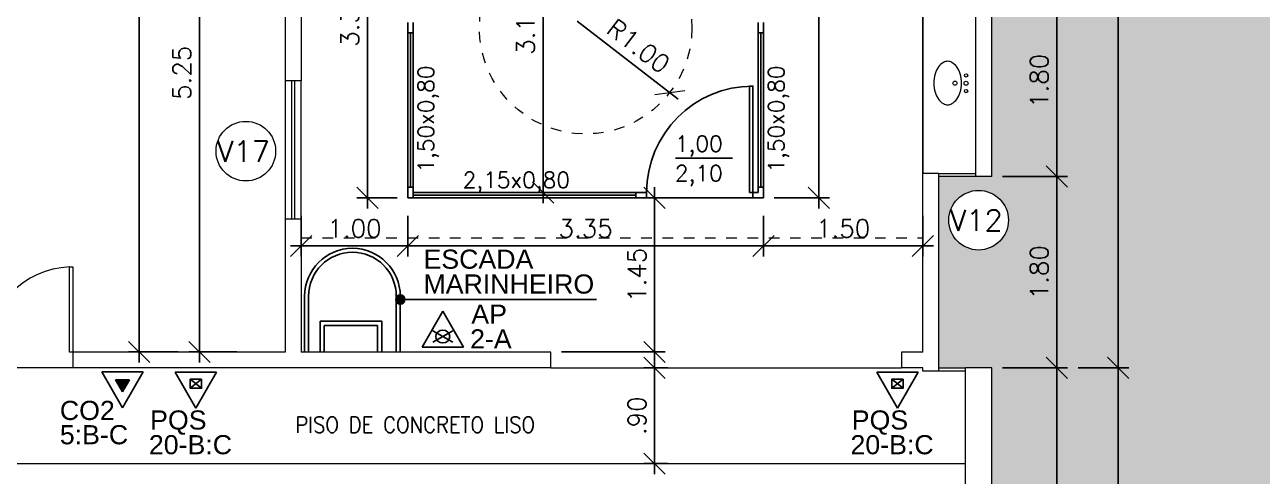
# Model space of a CAD drawing. Header units: millimetres. Extents: x 521 to 1055, y 261 to 520.
# Drawn here: x 610.82 to 622.47, y 482.1 to 486.34 of the extents above; entities that cross this region are included whole.
import ezdxf

# ---------------------------------------------------------------- set-up
doc = ezdxf.new("R2010")
doc.units = ezdxf.units.MM
doc.linetypes.add('CONTINU', pattern=[0])
doc.linetypes.add('DASHDOT', pattern=[1, 0.5, -0.25, 0, -0.25])
doc.layers.add('0.1', color=8, linetype='Continuous', lineweight=13)
doc.layers.add('ppci', color=8, linetype='Continuous')
doc.styles.add('80X50', font='romans.shx')
doc.styles.add('ROMANS', font='romans')
doc.styles.get("Standard").update_dxf_attribs({"font": 'romans.shx'})
doc.styles.add('STYLE1', font='sanss___.ttf')
doc.dimstyles.new('Fares Eng - 50', dxfattribs={"dimscale": 2, "dimtxt": 0.085, "dimasz": 0.1, "dimexe": 0.05, "dimexo": 0.05, "dimgap": 0.04, "dimtad": 1, "dimzin": 4, "dimdsep": 46, "dimtxsty": 'ROMANS', "dimblk1": 'OBLIQUE', "dimblk2": 'OBLIQUE', "dimsah": 1, "dimcen": 0.05, "dimdle": 0.05, "dimclrd": 8, "dimclre": 8, "dimclrt": 8, "dimaunit": 1, "dimadec": 0, "dimazin": 0, "dimtfac": 1, "dimtix": 1, "dimtmove": 2, "dimatfit": 0, "dimldrblk": 'OPEN90', "dimfxl": 1, "dimtolj": 1, "dimtzin": 0, "dimarcsym": 0})

# ---------------------------------------------------------------- blocks, each defined once
blk = doc.blocks.new('_OBLIQUE')
at = {"color": 0, "linetype": 'ByBlock'}
blk.add_line((-0.5, -0.5), (0.5, 0.5), dxfattribs=at)
blk = doc.blocks.new('*D2839')
at = {"layer": '0.1', "color": 8, "linetype": 'CONTINU', "lineweight": -2, "transparency": 16777216}
for p, q in [((620.534, 486.817), (620.534, 484.817)), ((620.023, 486.717), (620.634, 486.717)), ((620.023, 484.917), (620.634, 484.917))]:
    blk.add_line(p, q, dxfattribs=at)
at = {"layer": 'DEFPOINTS', "color": 0, "linetype": 'CONTINU', "lineweight": -2, "transparency": 16777216}
for p in [(619.923, 486.717), (619.923, 484.917), (620.534, 484.917)]:
    blk.add_point(p, dxfattribs=at)
at = {"layer": '0.1', "color": 8, "linetype": 'CONTINU', "lineweight": -2, "transparency": 16777216, "xscale": 0.2, "yscale": 0.2, "zscale": 0.2}
for p, rotation in [((620.534, 486.717), 90), ((620.534, 484.917), 270)]:
    blk.add_blockref('_OBLIQUE', p, dxfattribs=dict(at, rotation=rotation))
at = {"layer": '0.1', "color": 8, "linetype": 'CONTINU', "transparency": 16777216, "insert": (620.369, 485.817), "char_height": 0.17, "attachment_point": 5, "rotation": 90, "style": 'ROMANS'}
blk.add_mtext('\\A1;1.80', dxfattribs=at)
blk = doc.blocks.new('_Open90')
at = {"color": 0, "linetype": 'ByBlock', "lineweight": -2}
for p, q in [((0, 0), (-1, 0)), ((-0.5, 0.5), (0, 0)), ((0, 0), (-0.5, -0.5))]:
    blk.add_line(p, q, dxfattribs=at)
blk = doc.blocks.new('*D2840')
at = {"layer": '0.1', "color": 8, "linetype": 'CONTINU', "lineweight": -2, "transparency": 16777216}
for p, q in [((620.023, 484.917), (620.634, 484.917)), ((620.534, 485.017), (620.534, 483.017)), ((620.023, 483.117), (620.634, 483.117))]:
    blk.add_line(p, q, dxfattribs=at)
at = {"layer": 'DEFPOINTS', "color": 0, "linetype": 'CONTINU', "lineweight": -2, "transparency": 16777216}
for p in [(619.923, 484.917), (619.923, 483.117), (620.534, 483.117)]:
    blk.add_point(p, dxfattribs=at)
at = {"layer": '0.1', "color": 8, "linetype": 'CONTINU', "lineweight": -2, "transparency": 16777216, "xscale": 0.2, "yscale": 0.2, "zscale": 0.2}
for p, rotation in [((620.534, 484.917), 90), ((620.534, 483.117), 270)]:
    blk.add_blockref('_OBLIQUE', p, dxfattribs=dict(at, rotation=rotation))
at = {"layer": '0.1', "color": 8, "linetype": 'CONTINU', "transparency": 16777216, "insert": (620.369, 484.017), "char_height": 0.17, "attachment_point": 5, "rotation": 90, "style": 'ROMANS'}
blk.add_mtext('\\A1;1.80', dxfattribs=at)
blk = doc.blocks.new('*D2610')
at = {"layer": '0.1', "color": 8, "lineweight": -2, "transparency": 16777216}
for p, q in [((612.466, 488.617), (612.466, 483.167)), ((612.823, 488.517), (612.366, 488.517)), ((612.817, 483.267), (612.366, 483.267))]:
    blk.add_line(p, q, dxfattribs=at)
at = {"layer": 'DEFPOINTS', "color": 0, "lineweight": -2, "transparency": 16777216}
for p in [(612.923, 488.517), (612.466, 483.267), (612.917, 483.267)]:
    blk.add_point(p, dxfattribs=at)
at = {"layer": '0.1', "color": 8, "lineweight": -2, "transparency": 16777216, "xscale": 0.2, "yscale": 0.2, "zscale": 0.2}
for p, rotation in [((612.466, 488.517), 90), ((612.466, 483.267), 270)]:
    blk.add_blockref('_OBLIQUE', p, dxfattribs=dict(at, rotation=rotation))
at = {"layer": '0.1', "color": 8, "transparency": 16777216, "insert": (612.301, 485.892), "char_height": 0.17, "attachment_point": 5, "rotation": 90, "style": 'ROMANS'}
blk.add_mtext('\\A1;5.25', dxfattribs=at)
blk = doc.blocks.new('*D2893')
at = {"layer": '0.1', "color": 8, "linetype": 'CONTINU', "lineweight": -2, "transparency": 16777216}
for p, q in [((611.899, 483.167), (611.899, 493.667)), ((612.266, 493.567), (611.799, 493.567)), ((612.266, 483.267), (611.799, 483.267))]:
    blk.add_line(p, q, dxfattribs=at)
at = {"layer": 'DEFPOINTS', "color": 0, "linetype": 'CONTINU', "lineweight": -2, "transparency": 16777216}
for p in [(611.899, 493.567), (612.366, 493.567), (612.366, 483.267)]:
    blk.add_point(p, dxfattribs=at)
at = {"layer": '0.1', "color": 8, "linetype": 'CONTINU', "lineweight": -2, "transparency": 16777216, "xscale": 0.2, "yscale": 0.2, "zscale": 0.2}
for p, rotation in [((611.899, 493.567), 90), ((611.899, 483.267), 270)]:
    blk.add_blockref('_OBLIQUE', p, dxfattribs=dict(at, rotation=rotation))
at = {"layer": '0.1', "color": 8, "linetype": 'CONTINU', "transparency": 16777216, "insert": (611.734, 488.417), "char_height": 0.17, "attachment_point": 5, "rotation": 90, "style": 'ROMANS'}
blk.add_mtext('\\A1;10.30', dxfattribs=at)
blk = doc.blocks.new('*D2615')
at = {"layer": '0.1', "color": 8, "linetype": 'CONTINU', "lineweight": -2, "transparency": 16777216}
for p, q in [((620.534, 483.217), (620.534, 476.767)), ((620.023, 483.117), (620.634, 483.117)), ((620.023, 476.867), (620.634, 476.867))]:
    blk.add_line(p, q, dxfattribs=at)
at = {"layer": 'DEFPOINTS', "color": 0, "linetype": 'CONTINU', "lineweight": -2, "transparency": 16777216}
for p in [(619.923, 483.117), (619.923, 476.867), (620.534, 476.867)]:
    blk.add_point(p, dxfattribs=at)
at = {"layer": '0.1', "color": 8, "linetype": 'CONTINU', "lineweight": -2, "transparency": 16777216, "xscale": 0.2, "yscale": 0.2, "zscale": 0.2}
for p, rotation in [((620.534, 483.117), 90), ((620.534, 476.867), 270)]:
    blk.add_blockref('_OBLIQUE', p, dxfattribs=dict(at, rotation=rotation))
at = {"layer": '0.1', "color": 8, "linetype": 'CONTINU', "transparency": 16777216, "insert": (620.369, 479.992), "char_height": 0.17, "attachment_point": 5, "rotation": 90, "style": 'ROMANS'}
blk.add_mtext('\\A1;6.25', dxfattribs=at)
blk = doc.blocks.new('*D2621')
at = {"layer": '0.1', "color": 8, "linetype": 'CONTINU', "lineweight": -2, "transparency": 16777216}
for p, q in [((620.734, 504.717), (621.211, 504.717)), ((621.111, 483.017), (621.111, 504.817)), ((620.734, 483.117), (621.211, 483.117))]:
    blk.add_line(p, q, dxfattribs=at)
at = {"layer": 'DEFPOINTS', "color": 0, "linetype": 'CONTINU', "lineweight": -2, "transparency": 16777216}
for p in [(620.634, 504.717), (621.111, 504.717), (620.634, 483.117)]:
    blk.add_point(p, dxfattribs=at)
at = {"layer": '0.1', "color": 8, "linetype": 'CONTINU', "lineweight": -2, "transparency": 16777216, "xscale": 0.2, "yscale": 0.2, "zscale": 0.2}
for p, rotation in [((621.111, 504.717), 90), ((621.111, 483.117), 270)]:
    blk.add_blockref('_OBLIQUE', p, dxfattribs=dict(at, rotation=rotation))
at = {"layer": '0.1', "color": 8, "linetype": 'CONTINU', "transparency": 16777216, "insert": (620.946, 493.917), "char_height": 0.17, "attachment_point": 5, "rotation": 90, "style": 'ROMANS'}
blk.add_mtext('\\A1;21.60', dxfattribs=at)
blk = doc.blocks.new('*D2622')
at = {"layer": '0.1', "color": 8, "linetype": 'CONTINU', "lineweight": -2, "transparency": 16777216}
for p, q in [((621.111, 483.217), (621.111, 457.017)), ((620.734, 483.117), (621.211, 483.117)), ((620.734, 457.117), (621.211, 457.117))]:
    blk.add_line(p, q, dxfattribs=at)
at = {"layer": 'DEFPOINTS', "color": 0, "linetype": 'CONTINU', "lineweight": -2, "transparency": 16777216}
for p in [(620.634, 483.117), (620.634, 457.117), (621.111, 457.117)]:
    blk.add_point(p, dxfattribs=at)
at = {"layer": '0.1', "color": 8, "linetype": 'CONTINU', "lineweight": -2, "transparency": 16777216, "xscale": 0.2, "yscale": 0.2, "zscale": 0.2}
for p, rotation in [((621.111, 483.117), 90), ((621.111, 457.117), 270)]:
    blk.add_blockref('_OBLIQUE', p, dxfattribs=dict(at, rotation=rotation))
at = {"layer": '0.1', "color": 8, "linetype": 'CONTINU', "transparency": 16777216, "insert": (620.946, 470.117), "char_height": 0.17, "attachment_point": 5, "rotation": 90, "style": 'ROMANS'}
blk.add_mtext('\\A1;26.00', dxfattribs=at)
blk = doc.blocks.new('*D2967')
at = {"layer": '0.1', "color": 8, "linetype": 'CONTINU', "lineweight": -2, "transparency": 16777216}
for p, q in [((616.748, 482.117), (616.748, 483.217)), ((616.873, 483.117), (616.648, 483.117)), ((616.873, 482.217), (616.648, 482.217))]:
    blk.add_line(p, q, dxfattribs=at)
at = {"layer": 'DEFPOINTS', "color": 0, "linetype": 'CONTINU', "lineweight": -2, "transparency": 16777216}
for p in [(616.748, 483.117), (616.973, 483.117), (616.973, 482.217)]:
    blk.add_point(p, dxfattribs=at)
at = {"layer": '0.1', "color": 8, "linetype": 'CONTINU', "lineweight": -2, "transparency": 16777216, "xscale": 0.2, "yscale": 0.2, "zscale": 0.2}
for p, rotation in [((616.748, 483.117), 90), ((616.748, 482.217), 270)]:
    blk.add_blockref('_OBLIQUE', p, dxfattribs=dict(at, rotation=rotation))
at = {"layer": '0.1', "color": 8, "linetype": 'CONTINU', "transparency": 16777216, "insert": (616.583, 482.667), "char_height": 0.17, "attachment_point": 5, "rotation": 90, "style": 'ROMANS'}
blk.add_mtext('\\A1;.90', dxfattribs=at)
blk = doc.blocks.new('*D3078')
at = {"layer": '0.1', "color": 8, "linetype": 'CONTINU', "lineweight": -2, "transparency": 16777216}
for p, q in [((622.211, 504.55), (626.912, 455.577)), ((621.797, 504.41), (622.32, 504.46)), ((626.479, 455.636), (627.002, 455.686))]:
    blk.add_line(p, q, dxfattribs=at)
at = {"layer": 'DEFPOINTS', "color": 0, "linetype": 'CONTINU', "lineweight": -2, "transparency": 16777216}
for p in [(621.698, 504.401), (626.38, 455.626), (626.903, 455.676)]:
    blk.add_point(p, dxfattribs=at)
at = {"layer": '0.1', "color": 8, "linetype": 'CONTINU', "lineweight": -2, "transparency": 16777216, "xscale": 0.2, "yscale": 0.2, "zscale": 0.2}
for p, rotation in [((622.221, 504.451), 95.48347319218402), ((626.903, 455.676), 275.483473192184)]:
    blk.add_blockref('_OBLIQUE', p, dxfattribs=dict(at, rotation=rotation))
at = {"layer": '0.1', "color": 8, "linetype": 'CONTINU', "lineweight": -2, "transparency": 16777216, "insert": (625.204, 476.949), "char_height": 0.17, "attachment_point": 5, "rotation": 275.4835, "style": 'ROMANS'}
blk.add_mtext('\\A1;49.00', dxfattribs=at)
blk = doc.blocks.new('*D3596')
at = {"layer": '0.1', "color": 8, "linetype": 'CONTINU', "lineweight": -2, "transparency": 16777216}
for p, q in [((615.7, 487.967), (615.7, 484.667)), ((615.976, 487.867), (615.6, 487.867)), ((615.976, 484.767), (615.6, 484.767))]:
    blk.add_line(p, q, dxfattribs=at)
at = {"layer": 'DEFPOINTS', "color": 0, "linetype": 'CONTINU', "lineweight": -2, "transparency": 16777216}
for p in [(616.076, 487.867), (615.7, 484.767), (616.076, 484.767)]:
    blk.add_point(p, dxfattribs=at)
at = {"layer": '0.1', "color": 8, "linetype": 'CONTINU', "lineweight": -2, "transparency": 16777216, "xscale": 0.2, "yscale": 0.2, "zscale": 0.2}
for p, rotation in [((615.7, 487.867), 90), ((615.7, 484.767), 270)]:
    blk.add_blockref('_OBLIQUE', p, dxfattribs=dict(at, rotation=rotation))
at = {"layer": '0.1', "color": 8, "linetype": 'CONTINU', "lineweight": -2, "transparency": 16777216, "insert": (615.535, 486.317), "char_height": 0.17, "attachment_point": 5, "rotation": 90, "style": 'ROMANS'}
blk.add_mtext('\\A1;3.10', dxfattribs=at)
blk = doc.blocks.new('*D3598')
at = {"layer": '0.1', "color": 8, "linetype": 'CONTINU', "lineweight": -2, "transparency": 16777216}
for p, q in [((616.748, 483.167), (616.748, 484.817)), ((615.873, 484.717), (616.848, 484.717)), ((615.873, 483.267), (616.848, 483.267))]:
    blk.add_line(p, q, dxfattribs=at)
at = {"layer": 'DEFPOINTS', "color": 0, "linetype": 'CONTINU', "lineweight": -2, "transparency": 16777216}
for p in [(615.773, 484.717), (616.748, 484.717), (615.773, 483.267)]:
    blk.add_point(p, dxfattribs=at)
at = {"layer": '0.1', "color": 8, "linetype": 'CONTINU', "lineweight": -2, "transparency": 16777216, "xscale": 0.2, "yscale": 0.2, "zscale": 0.2}
for p, rotation in [((616.748, 484.717), 90), ((616.748, 483.267), 270)]:
    blk.add_blockref('_OBLIQUE', p, dxfattribs=dict(at, rotation=rotation))
at = {"layer": '0.1', "color": 8, "linetype": 'CONTINU', "lineweight": -2, "transparency": 16777216, "insert": (616.583, 483.992), "char_height": 0.17, "attachment_point": 5, "rotation": 90, "style": 'ROMANS'}
blk.add_mtext('\\A1;1.45', dxfattribs=at)
blk = doc.blocks.new('*D3599')
at = {"layer": '0.1', "color": 8, "linetype": 'CONTINU', "lineweight": -2, "transparency": 16777216}
for p, q in [((617.773, 484.547), (617.773, 484.164)), ((619.273, 484.547), (619.273, 484.164)), ((617.673, 484.264), (619.373, 484.264))]:
    blk.add_line(p, q, dxfattribs=at)
at = {"layer": 'DEFPOINTS', "color": 0, "linetype": 'CONTINU', "lineweight": -2, "transparency": 16777216}
for p in [(617.773, 484.647), (619.273, 484.647), (619.273, 484.264)]:
    blk.add_point(p, dxfattribs=at)
at = {"layer": '0.1', "color": 8, "linetype": 'CONTINU', "lineweight": -2, "transparency": 16777216, "xscale": 0.2, "yscale": 0.2, "zscale": 0.2, "rotation": 180}
blk.add_blockref('_OBLIQUE', (617.773, 484.264), dxfattribs=at)
at = {"layer": '0.1', "color": 8, "linetype": 'CONTINU', "lineweight": -2, "transparency": 16777216, "xscale": 0.2, "yscale": 0.2, "zscale": 0.2}
blk.add_blockref('_OBLIQUE', (619.273, 484.264), dxfattribs=at)
at = {"layer": '0.1', "color": 8, "linetype": 'CONTINU', "lineweight": -2, "transparency": 16777216, "insert": (618.523, 484.429), "char_height": 0.17, "attachment_point": 5, "style": 'ROMANS'}
blk.add_mtext('\\A1;1.50', dxfattribs=at)
blk = doc.blocks.new('*D3600')
at = {"layer": '0.1', "color": 8, "linetype": 'CONTINU', "lineweight": -2, "transparency": 16777216}
for p, q in [((614.426, 484.547), (614.426, 484.164)), ((617.773, 484.547), (617.773, 484.164)), ((617.873, 484.264), (614.326, 484.264))]:
    blk.add_line(p, q, dxfattribs=at)
at = {"layer": 'DEFPOINTS', "color": 0, "linetype": 'CONTINU', "lineweight": -2, "transparency": 16777216}
for p in [(614.426, 484.647), (617.773, 484.647), (614.426, 484.264)]:
    blk.add_point(p, dxfattribs=at)
at = {"layer": '0.1', "color": 8, "linetype": 'CONTINU', "lineweight": -2, "transparency": 16777216, "xscale": 0.2, "yscale": 0.2, "zscale": 0.2, "rotation": 180}
blk.add_blockref('_OBLIQUE', (614.426, 484.264), dxfattribs=at)
at = {"layer": '0.1', "color": 8, "linetype": 'CONTINU', "lineweight": -2, "transparency": 16777216, "xscale": 0.2, "yscale": 0.2, "zscale": 0.2}
blk.add_blockref('_OBLIQUE', (617.773, 484.264), dxfattribs=at)
at = {"layer": '0.1', "color": 8, "linetype": 'CONTINU', "lineweight": -2, "transparency": 16777216, "insert": (616.1, 484.429), "char_height": 0.17, "attachment_point": 5, "style": 'ROMANS'}
blk.add_mtext('\\A1;3.35', dxfattribs=at)
blk = doc.blocks.new('*D3601')
at = {"layer": '0.1', "color": 8, "linetype": 'CONTINU', "lineweight": -2, "transparency": 16777216}
for p, q in [((613.423, 484.547), (613.423, 484.164)), ((614.426, 484.547), (614.426, 484.164)), ((614.526, 484.264), (613.323, 484.264))]:
    blk.add_line(p, q, dxfattribs=at)
at = {"layer": 'DEFPOINTS', "color": 0, "linetype": 'CONTINU', "lineweight": -2, "transparency": 16777216}
for p in [(613.423, 484.647), (614.426, 484.647), (613.423, 484.264)]:
    blk.add_point(p, dxfattribs=at)
at = {"layer": '0.1', "color": 8, "linetype": 'CONTINU', "lineweight": -2, "transparency": 16777216, "xscale": 0.2, "yscale": 0.2, "zscale": 0.2, "rotation": 180}
blk.add_blockref('_OBLIQUE', (613.423, 484.264), dxfattribs=at)
at = {"layer": '0.1', "color": 8, "linetype": 'CONTINU', "lineweight": -2, "transparency": 16777216, "xscale": 0.2, "yscale": 0.2, "zscale": 0.2}
blk.add_blockref('_OBLIQUE', (614.426, 484.264), dxfattribs=at)
at = {"layer": '0.1', "color": 8, "linetype": 'CONTINU', "lineweight": -2, "transparency": 16777216, "insert": (613.925, 484.429), "char_height": 0.17, "attachment_point": 5, "style": 'ROMANS'}
blk.add_mtext('\\A1;1.00', dxfattribs=at)
blk = doc.blocks.new('*D3602')
at = {"layer": '0.1', "color": 8, "linetype": 'CONTINU', "lineweight": -2, "transparency": 16777216}
for p, q in [((618.294, 492.667), (618.294, 484.617)), ((617.873, 492.567), (618.394, 492.567)), ((617.873, 484.717), (618.394, 484.717))]:
    blk.add_line(p, q, dxfattribs=at)
at = {"layer": 'DEFPOINTS', "color": 0, "linetype": 'CONTINU', "lineweight": -2, "transparency": 16777216}
for p in [(617.773, 492.567), (617.773, 484.717), (618.294, 484.717)]:
    blk.add_point(p, dxfattribs=at)
at = {"layer": '0.1', "color": 8, "linetype": 'CONTINU', "lineweight": -2, "transparency": 16777216, "xscale": 0.2, "yscale": 0.2, "zscale": 0.2}
for p, rotation in [((618.294, 492.567), 90), ((618.294, 484.717), 270)]:
    blk.add_blockref('_OBLIQUE', p, dxfattribs=dict(at, rotation=rotation))
at = {"layer": '0.1', "color": 8, "linetype": 'CONTINU', "lineweight": -2, "transparency": 16777216, "insert": (618.129, 488.642), "char_height": 0.17, "attachment_point": 5, "rotation": 90, "style": 'ROMANS'}
blk.add_mtext('\\A1;7.85', dxfattribs=at)
blk = doc.blocks.new('*D3604')
at = {"layer": '0.1', "color": 8, "linetype": 'CONTINU', "lineweight": -2, "transparency": 16777216}
blk.add_line((616.021, 486.378), (616.971, 485.646), dxfattribs=at)
at = {"layer": 'DEFPOINTS', "color": 0, "linetype": 'CONTINU', "lineweight": -2, "transparency": 16777216}
for p in [(616.1, 486.317), (616.892, 485.707)]:
    blk.add_point(p, dxfattribs=at)
at = {"layer": '0.1', "color": 8, "linetype": 'CONTINU', "lineweight": -2, "transparency": 16777216, "xscale": 0.2, "yscale": 0.2, "zscale": 0.2, "rotation": 322.4032964737204}
blk.add_blockref('_OBLIQUE', (616.892, 485.707), dxfattribs=at)
at = {"layer": '0.1', "color": 8, "linetype": 'CONTINU', "lineweight": -2, "transparency": 16777216, "insert": (616.597, 486.143), "char_height": 0.17, "attachment_point": 5, "rotation": 322.4033, "style": 'ROMANS'}
blk.add_mtext('\\A1;R1.00', dxfattribs=at)
blk = doc.blocks.new('*D3607')
at = {"layer": '0.1', "color": 8, "linetype": 'CONTINU', "lineweight": -2, "transparency": 16777216}
for p, q in [((614.326, 488.067), (613.946, 488.067)), ((614.046, 488.167), (614.046, 484.617)), ((614.326, 484.717), (613.946, 484.717))]:
    blk.add_line(p, q, dxfattribs=at)
at = {"layer": 'DEFPOINTS', "color": 0, "linetype": 'CONTINU', "lineweight": -2, "transparency": 16777216}
for p in [(614.426, 488.067), (614.046, 484.717), (614.426, 484.717)]:
    blk.add_point(p, dxfattribs=at)
at = {"layer": '0.1', "color": 8, "linetype": 'CONTINU', "lineweight": -2, "transparency": 16777216, "xscale": 0.2, "yscale": 0.2, "zscale": 0.2}
for p, rotation in [((614.046, 488.067), 90), ((614.046, 484.717), 270)]:
    blk.add_blockref('_OBLIQUE', p, dxfattribs=dict(at, rotation=rotation))
at = {"layer": '0.1', "color": 8, "linetype": 'CONTINU', "lineweight": -2, "transparency": 16777216, "insert": (613.881, 486.392), "char_height": 0.17, "attachment_point": 5, "rotation": 90, "style": 'ROMANS'}
blk.add_mtext('\\A1;3.35', dxfattribs=at)

msp = doc.modelspace()

# ---------------------------------------------------------------- hatches: boundary and pattern name
at = {"layer": '0.1', "linetype": 'CONTINU', "lineweight": -2}
h = msp.add_hatch(dxfattribs=at)
h.set_pattern_fill('AR-SAND,_O', color=8, scale=0.005, double=1)
h.set_pattern_definition([(37.5, (143.7004, 358.23872), (-0.00800016, 0.24470662), [0, -0.19304, 0, -0.2159, 0, -0.206375]), (7.5, (143.7004, 358.23872), (0.22476164, 0.35841255), [0, -0.10414, 0, -0.17399, 0, -0.066675]), (327.5, (143.5442, 358.23872), (0.395496185, 0.00071859), [0, -0.0635, 0, -0.2286, 0, -0.29845]), (317.5, (143.5442, 358.23872), (0.38177823, 0.11146466), [0, -0.03175, 0, -0.14986, 0, -0.17145])])
h.paths.add_polyline_path([(623.0489, 489.27813), (619.92327, 489.39706), (619.92327, 488.51692), (619.42327, 488.51692), (619.42327, 486.71692), (619.77327, 486.71692), (619.92327, 486.71692), (619.92327, 485.87404), (623.59149, 483.626)])
h.paths.add_polyline_path([(619.5175, 487.12669, -1), (620.07827, 487.12669, -1)], flags=16)
h.paths.add_polyline_path([(623.59149, 483.626), (619.92327, 485.87404), (619.92327, 484.91692), (619.77327, 484.91692), (619.42327, 484.91692), (619.42327, 483.11692), (619.67327, 483.11692), (619.92327, 483.11692), (619.92327, 480.61692), (619.92327, 480.11692), (619.92327, 479.61692), (619.92327, 479.11692), (619.92327, 477.9413), (624.13896, 477.92308)])
h.paths.add_polyline_path([(619.5175, 484.50653, -1), (620.07827, 484.50653, -1)], flags=17)
h.paths.add_polyline_path([(619.81397, 489.21367), (620.32349, 489.21367), (620.32349, 488.91367), (619.81397, 488.91367)], flags=25)
h.paths.add_polyline_path([(620.18393, 489.17645), (620.18393, 489.8574), (620.48393, 489.8574), (620.48393, 489.17645)], flags=9)
h.paths.add_polyline_path([(620.18393, 487.27645), (620.18393, 487.9574), (620.48393, 487.9574), (620.48393, 487.27645)], flags=24)
h.paths.add_polyline_path([(620.18393, 485.47645), (620.18393, 486.1574), (620.48393, 486.1574), (620.48393, 485.47645)], flags=25)
h.paths.add_polyline_path([(619.48662, 486.97517), (620.1009, 486.97517), (620.1009, 487.27517), (619.48662, 487.27517)], flags=24)
h.paths.add_polyline_path([(620.18393, 483.67645), (620.18393, 484.3574), (620.48393, 484.3574), (620.48393, 483.67645)], flags=25)
h.paths.add_polyline_path([(620.18393, 481.58716), (620.18393, 482.29668), (620.48393, 482.29668), (620.48393, 481.58716)], flags=24)
h.paths.add_polyline_path([(620.18393, 478.68716), (620.18393, 479.39668), (620.48393, 479.39668), (620.48393, 478.68716)], flags=24)
h.paths.add_polyline_path([(619.48662, 484.35501), (620.1009, 484.35501), (620.1009, 484.65501), (619.48662, 484.65501)], flags=25)
h = msp.add_hatch(color=8, dxfattribs=at)
h.paths.add_polyline_path([(614.35558, 483.80384, 0.41421356), (614.31246, 483.76072), (614.35558, 483.76072)])
h.paths.add_polyline_path([(614.35558, 483.80384), (614.35558, 483.76072), (614.3987, 483.76072, 0.41421356)])
h.paths.add_polyline_path([(614.3987, 483.76072), (614.31246, 483.76072, 1)])
at = {"layer": 'ppci'}
msp.add_hatch(color=10, dxfattribs=at).paths.add_polyline_path([(611.74181, 482.89135), (611.80691, 483.0041), (611.67671, 483.0041)])

# ---------------------------------------------------------------- linework, layer by layer
at = {"layer": '0.1', "color": 8, "linetype": 'CONTINU', "lineweight": -2}
for p, q in [((619.27327, 484.94692), (619.27327, 486.68692)), ((614.42646, 486.26692), (614.42646, 486.36692)), ((614.47646, 486.26692), (614.47646, 486.36692)), ((617.72327, 486.26692), (617.72327, 486.36692)), ((617.77327, 486.26692), (617.77327, 486.36692)), ((614.47646, 486.26692), (614.42646, 486.26692)), ((614.42646, 486.26692), (614.42646, 484.81692)), ((614.45146, 484.81692), (614.45146, 486.26692)), ((614.47646, 484.81692), (614.47646, 486.26692)), ((617.77327, 486.26692), (617.72327, 486.26692)), ((617.72327, 486.26692), (617.72327, 484.81692)), ((617.74827, 484.81692), (617.74827, 486.26692)), ((617.77327, 484.81692), (617.77327, 486.26692)), ((616.94666, 485.08974), (617.48191, 485.08974)), ((614.42646, 484.71692), (614.42646, 484.81692)), ((614.47646, 484.81692), (614.42646, 484.81692)), ((614.47646, 484.71692), (614.47646, 484.81692)), ((617.77327, 484.81692), (617.72327, 484.81692)), ((617.72327, 484.81692), (617.72327, 484.76692)), ((617.77327, 484.81692), (617.77327, 484.71692)), ((614.47646, 484.71692), (614.42646, 484.71692)), ((616.57327, 484.76692), (614.47646, 484.76692)), ((616.57327, 484.74192), (614.47646, 484.74192)), ((614.47646, 484.71692), (616.57327, 484.71692)), ((616.57327, 484.76692), (616.57327, 484.71692)), ((616.67327, 484.76692), (616.57327, 484.76692)), ((616.67327, 484.71692), (616.57327, 484.71692)), ((616.67327, 484.76692), (616.67327, 484.71692)), ((616.67327, 484.71692), (617.67327, 484.71692)), ((617.67327, 484.76692), (617.67327, 484.71692)), ((617.72327, 484.76692), (617.67327, 484.76692)), ((617.77327, 484.71692), (617.67327, 484.71692)), ((616.20189, 483.76072), (614.35558, 483.76072))]:
    msp.add_line(p, q, dxfattribs=at)
at = {"layer": '0.1', "color": 7}
for p, q in [((619.77327, 484.91692), (619.77327, 486.71692)), ((619.92327, 484.91692), (619.92327, 486.71692)), ((613.27327, 486.61692), (613.27327, 485.81692)), ((613.42327, 486.61692), (613.42327, 485.81692)), ((613.42327, 485.81692), (613.27327, 485.81692)), ((619.42327, 484.94692), (619.27327, 484.94692)), ((619.27327, 483.26692), (619.27327, 484.94692)), ((619.42327, 483.08692), (619.42327, 484.94692)), ((619.92327, 484.91692), (619.77327, 484.91692)), ((613.42327, 484.51692), (613.27327, 484.51692)), ((613.27327, 484.51692), (613.27327, 483.26692)), ((613.42327, 484.51692), (613.42327, 483.26692)), ((613.27327, 483.26692), (611.27327, 483.26692)), ((611.27327, 483.26692), (611.27327, 483.11692)), ((615.77327, 483.26692), (613.42327, 483.26692)), ((615.77327, 483.11692), (615.77327, 483.26692)), ((619.27327, 483.26692), (619.07327, 483.26692)), ((619.07327, 483.26692), (619.07327, 483.11692)), ((615.77327, 483.11692), (611.27327, 483.11692)), ((619.27327, 483.11692), (619.07327, 483.11692)), ((619.27327, 483.08692), (619.27327, 483.11692)), ((619.42327, 483.08692), (619.27327, 483.08692)), ((619.92327, 483.11692), (619.67327, 483.11692)), ((619.67327, 480.61692), (619.67327, 483.11692)), ((619.92327, 480.61692), (619.92327, 483.11692))]:
    msp.add_line(p, q, dxfattribs=at)
at = {"layer": '0.1', "color": 8}
for p, q in [((613.27327, 485.81692), (613.27327, 484.51692)), ((613.33327, 485.81692), (613.33327, 484.51692)), ((613.36327, 484.51692), (613.36327, 485.81692)), ((613.42327, 484.51692), (613.42327, 485.81692)), ((619.42327, 484.94692), (619.77327, 484.94692)), ((619.77327, 484.91692), (619.42327, 484.91692)), ((611.27327, 483.11692), (609.67327, 483.11692)), ((615.77327, 483.11692), (619.07327, 483.11692)), ((619.42327, 483.11692), (619.67327, 483.11692)), ((619.67327, 483.08692), (619.42327, 483.08692)), ((609.21881, 482.21692), (619.67327, 482.21692))]:
    msp.add_line(p, q, dxfattribs=at)
at = {"layer": '0.1', "color": 8, "linetype": 'DASHDOT', "ltscale": 0.2}
msp.add_line((613.42327, 484.34192), (619.27327, 484.34192), dxfattribs=at)
at = {"layer": '0.1', "color": 8}
msp.add_lwpolyline([(619.5063, 486.00096, 0.13182739), (619.46616, 485.99019, 0.10663325), (619.41957, 485.94792, 0.08348179), (619.38805, 485.8835, 0.07223223), (619.37541, 485.79644, 0.07223223), (619.38805, 485.70938, 0.08348179), (619.41957, 485.64496, 0.10663325), (619.46616, 485.60269, 0.13182739), (619.5063, 485.59192, 0.13182739), (619.54644, 485.60269, 0.10663325), (619.59304, 485.64496, 0.08348179), (619.62455, 485.70938, 0.07223223), (619.6372, 485.79644, 0.07223223), (619.62455, 485.8835, 0.08348179), (619.59304, 485.94792, 0.10663325), (619.54644, 485.99019, 0.13182739)], format="xyb", close=True, dxfattribs=at)
at = {"layer": '0.1', "color": 8, "linetype": 'CONTINU', "lineweight": -2}
msp.add_lwpolyline([(617.67327, 484.76692), (617.67327, 485.76692), (617.64327, 485.76692), (617.64327, 484.76692)], close=True, dxfattribs=at)
at = {"layer": '0.1', "color": 8}
msp.add_lwpolyline([(611.27327, 483.26692), (611.24327, 483.26692), (611.24327, 484.06692), (611.27327, 484.06692)], close=True, dxfattribs=at)
at = {"layer": '0.1', "color": 8, "linetype": 'DASHDOT', "ltscale": 0.2}
msp.add_circle((616.09987, 486.31692), 1, dxfattribs=at)
at = {"layer": '0.1', "color": 8}
for centre, radius in [((619.68052, 485.8675), 0.01547), ((619.57602, 485.79501), 0.01978), ((619.67979, 485.79412), 0.01934), ((619.67979, 485.79412), 0.01934), ((619.68052, 485.72074), 0.01547), ((612.90222, 485.15544), 0.28038), ((619.79789, 484.50653), 0.28038)]:
    msp.add_circle(centre, radius, dxfattribs=at)
at = {"layer": '0.1', "color": 8, "linetype": 'CONTINU', "lineweight": -2}
msp.add_circle((614.35558, 483.76072), 0.04312, dxfattribs=at)
msp.add_arc((617.67327, 484.76692), 1, 90, 180, dxfattribs=at)
at = {"layer": '0.1', "color": 8}
msp.add_arc((611.27327, 483.26692), 0.8, 92.149096, 180, dxfattribs=at)
at = {"layer": 'ppci', "color": 10, "linetype": 'Continuous'}
for p, q in [((614.75533, 483.65149), (614.56033, 483.31374)), ((614.75533, 483.65149), (614.95033, 483.31374)), ((614.56033, 483.31374), (614.95033, 483.31374)), ((611.93681, 483.0791), (611.54681, 483.0791)), ((611.74181, 482.74135), (611.54681, 483.0791)), ((611.74181, 482.74135), (611.93681, 483.0791)), ((612.627, 483.07699), (612.237, 483.07699)), ((612.432, 482.73924), (612.237, 483.07699)), ((612.432, 482.73924), (612.627, 483.07699)), ((619.22933, 483.07699), (618.83933, 483.07699)), ((619.03433, 482.73924), (618.83933, 483.07699)), ((619.03433, 482.73924), (619.22933, 483.07699)), ((611.80691, 483.0041), (611.67671, 483.0041)), ((611.74181, 482.89135), (611.67671, 483.0041)), ((611.74181, 482.89135), (611.80691, 483.0041))]:
    msp.add_line(p, q, dxfattribs=at)
at = {"layer": 'ppci', "color": 10, "linetype": 'CONTINU', "lineweight": -2}
for p, q in [((613.60073, 483.55692), (614.18073, 483.55692)), ((613.60073, 483.55692), (613.60073, 483.26692)), ((614.18073, 483.55692), (614.18073, 483.26692)), ((613.64073, 483.51692), (614.14073, 483.51692)), ((613.64073, 483.51692), (613.64073, 483.26692)), ((614.14073, 483.51692), (614.14073, 483.26692))]:
    msp.add_line(p, q, dxfattribs=at)
at = {"layer": 'ppci', "color": 10}
for p, q in [((614.85004, 483.46736), (614.66056, 483.35797)), ((614.66084, 483.46724), (614.84998, 483.35804)), ((612.48538, 482.92558), (612.37862, 483.01005)), ((612.37862, 482.92558), (612.48538, 483.01005)), ((619.0877, 482.92558), (618.98095, 483.01005)), ((618.98095, 482.92558), (619.0877, 483.01005))]:
    msp.add_line(p, q, dxfattribs=at)
for points in [[(613.45558, 483.26692), (613.45558, 483.79192, -1), (614.35558, 483.79192), (614.35558, 483.26692)], [(613.49308, 483.26692), (613.49308, 483.79192, -1), (614.31808, 483.79192), (614.31808, 483.26692)]]:
    msp.add_lwpolyline(points, format="xyb", dxfattribs=at)
for points in [[(612.48538, 483.01005), (612.48538, 482.92558), (612.37862, 482.92558), (612.37862, 483.01005)], [(619.0877, 483.01005), (619.0877, 482.92558), (618.98095, 482.92558), (618.98095, 483.01005)]]:
    msp.add_lwpolyline(points, close=True, dxfattribs=at)
msp.add_ellipse((614.75533, 483.41269), major_axis=(0.06606, 0), ratio=0.90709532, dxfattribs=at)

# ---------------------------------------------------------------- texts
at = {"layer": '0.1', "color": 8, "style": '80X50'}
for p in [(614.67186, 484.95251), (617.96863, 484.95251)]:
    msp.add_text('1,50x0,80', height=0.15, rotation=90, dxfattribs=at).set_placement(p)
for s, p in [('1,00', (616.93993, 485.1505)), ('2,15x0,80', (614.94333, 484.81014)), ('2,10', (616.93993, 484.87284))]:
    msp.add_text(s, height=0.15, dxfattribs=at).set_placement(p)
at = {"layer": '0.1', "color": 8}
for s, p in [('V17', (612.63143, 485.05393)), ('V12', (619.52709, 484.40501))]:
    msp.add_text(s, height=0.2, dxfattribs=at).set_placement(p)
at = {"layer": '0.1', "color": 8, "style": '80X50', "width": 0.9}
msp.add_text('PISO DE CONCRETO LISO', height=0.15, dxfattribs=at).set_placement((613.36751, 482.50775))
at = {"layer": 'ppci', "color": 10, "style": 'STYLE1'}
for s, p in [('ESCADA', (614.57405, 484.04992)), ('MARINHEIRO', (614.57405, 483.81627)), ('AP', (615.02432, 483.53259)), ('2-A', (615.01269, 483.30036)), ('CO2', (611.15201, 482.62766)), ('PQS', (612.00159, 482.53761)), ('PQS', (618.60391, 482.53761)), ('5:B-C', (611.15201, 482.3993)), ('20-B:C', (611.98995, 482.30538)), ('20-B:C', (618.59228, 482.30538))]:
    msp.add_text(s, height=0.18, dxfattribs=at).set_placement(p)

# ---------------------------------------------------------------- dimensions: what is measured, and where the dimension line sits
at = {"layer": '0.1', "color": 8, "linetype": 'CONTINU'}
for base, p1, p2, picture, middle in [((621.11121, 504.71692), (620.63393, 483.11692), (620.63393, 504.71692), '*D2621', (620.94621, 493.91692)), ((611.89871, 493.56692), (612.36606, 483.26692), (612.36606, 493.56692), '*D2893', (611.73371, 488.41692)), ((620.53393, 484.91692), (619.92327, 486.71692), (619.92327, 484.91692), '*D2839', (620.36893, 485.81692)), ((620.53393, 483.11692), (619.92327, 484.91692), (619.92327, 483.11692), '*D2840', (620.36893, 484.01692)), ((616.74835, 483.11692), (616.97327, 482.21692), (616.97327, 483.11692), '*D2967', (616.58335, 482.66692)), ((620.53393, 476.86692), (619.92327, 483.11692), (619.92327, 476.86692), '*D2615', (620.36893, 479.99192)), ((621.11121, 457.11692), (620.63393, 483.11692), (620.63393, 457.11692), '*D2622', (620.94621, 470.11692))]:
    dim = msp.add_linear_dim(base=base, p1=p1, p2=p2, angle=90, dimstyle='Fares Eng - 50', dxfattribs=at)
    dim.commit()
    dim.dimension.update_dxf_attribs({"geometry": picture, "text_midpoint": middle})
at = {"layer": '0.1', "color": 8, "linetype": 'CONTINU', "lineweight": -2}
dim = msp.add_linear_dim(base=(626.90281, 455.67618), p1=(621.69763, 504.4006), p2=(626.3799, 455.62598), angle=275.483473, dimstyle='Fares Eng - 50', dxfattribs=at)
dim.commit()
dim.dimension.update_dxf_attribs({"geometry": '*D3078', "text_midpoint": (625.20398, 476.94905), "dimtype": 161})
for base, p1, p2, picture, middle in [((618.29447, 484.71692), (617.77327, 492.56692), (617.77327, 484.71692), '*D3602', (618.12947, 488.64192)), ((614.04577, 484.71692), (614.42646, 488.06692), (614.42646, 484.71692), '*D3607', (613.88077, 486.39192)), ((615.69979, 484.76692), (616.07646, 487.86692), (616.07646, 484.76692), '*D3596', (615.53479, 486.31692)), ((616.74835, 484.71692), (615.77327, 483.26692), (615.77327, 484.71692), '*D3598', (616.58335, 483.99192))]:
    dim = msp.add_linear_dim(base=base, p1=p1, p2=p2, angle=90, dimstyle='Fares Eng - 50', dxfattribs=at)
    dim.commit()
    dim.dimension.update_dxf_attribs({"geometry": picture, "text_midpoint": middle})
at = {"layer": '0.1', "color": 7}
dim = msp.add_linear_dim(base=(612.46606, 483.26692), p1=(612.92327, 488.51692), p2=(612.91694, 483.26692), angle=90, dimstyle='Fares Eng - 50', dxfattribs=at)
dim.commit()
dim.dimension.update_dxf_attribs({"geometry": '*D2610', "text_midpoint": (612.30106, 485.89192)})
at = {"layer": '0.1', "color": 8, "linetype": 'CONTINU', "lineweight": -2}
dim = msp.add_radius_dim(center=(616.09987, 486.31692), mpoint=(616.89219, 485.70682), dimstyle='Fares Eng - 50', dxfattribs=at)
dim.commit()
dim.dimension.update_dxf_attribs({"geometry": '*D3604', "text_midpoint": (616.59669, 486.14261)})
for base, p1, p2, picture, middle in [((613.42327, 484.26418), (614.42646, 484.64728), (613.42327, 484.64728), '*D3601', (613.92487, 484.42918)), ((614.42646, 484.26418), (617.77327, 484.64728), (614.42646, 484.64728), '*D3600', (616.09987, 484.42918)), ((619.27327, 484.26418), (617.77327, 484.64728), (619.27327, 484.64728), '*D3599', (618.52327, 484.42918))]:
    dim = msp.add_linear_dim(base=base, p1=p1, p2=p2, dimstyle='Fares Eng - 50', dxfattribs=at)
    dim.commit()
    dim.dimension.update_dxf_attribs({"geometry": picture, "text_midpoint": middle})

doc.saveas('drawing.dxf')
